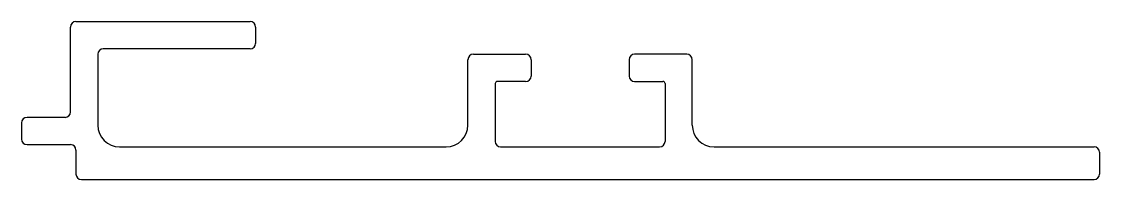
# Model space of a CAD drawing. Extents: x 2320.3 to 2419.3, y 1496.2 to 1510.7.
import ezdxf

# ---------------------------------------------------------------- set-up
doc = ezdxf.new("R2010")
doc.units = 0
doc.layers.get('0').update_dxf_attribs({"linetype": 'CONTINUOUS'})

msp = doc.modelspace()

# ---------------------------------------------------------------- linework, layer by layer
for p, q in [((2324.83, 1502.437), (2324.83, 1510.237)), ((2325.33, 1510.737), (2341.33, 1510.737)), ((2341.83, 1510.237), (2341.83, 1508.737)), ((2341.33, 1508.237), (2327.83, 1508.237)), ((2327.33, 1507.737), (2327.33, 1501.237)), ((2361.33, 1501.237), (2361.33, 1507.237)), ((2361.83, 1507.737), (2366.63, 1507.737)), ((2367.13, 1507.237), (2367.13, 1505.737)), ((2376.13, 1507.237), (2376.13, 1505.737)), ((2381.43, 1507.737), (2376.63, 1507.737)), ((2381.93, 1501.237), (2381.93, 1507.237)), ((2363.83, 1505.037), (2363.83, 1499.737)), ((2366.63, 1505.237), (2364.03, 1505.237)), ((2376.63, 1505.237), (2379.23, 1505.237)), ((2379.43, 1505.037), (2379.43, 1499.737)), ((2324.33, 1501.937), (2320.83, 1501.937)), ((2320.33, 1501.437), (2320.33, 1499.937)), ((2320.83, 1499.437), (2324.83, 1499.437)), ((2325.33, 1498.937), (2325.33, 1496.737)), ((2329.33, 1499.237), (2359.33, 1499.237)), ((2364.33, 1499.237), (2378.93, 1499.237)), ((2383.93, 1499.237), (2418.83, 1499.237)), ((2419.33, 1498.737), (2419.33, 1496.737)), ((2325.83, 1496.237), (2418.83, 1496.237))]:
    msp.add_line(p, q)
for centre, radius, start, end in [((2325.33, 1510.237), 0.5, 90, 180), ((2341.33, 1510.237), 0.5, 0, 90), ((2327.83, 1507.737), 0.5, 90, 180), ((2341.33, 1508.737), 0.5, 270, 0), ((2361.83, 1507.237), 0.5, 90, 180), ((2366.63, 1507.237), 0.5, 0, 90), ((2376.63, 1507.237), 0.5, 90, 180), ((2381.43, 1507.237), 0.5, 0, 90), ((2364.03, 1505.037), 0.2, 90, 180), ((2366.63, 1505.737), 0.5, 270, 0), ((2376.63, 1505.737), 0.5, 180, 270), ((2379.23, 1505.037), 0.2, 0, 90), ((2320.83, 1501.437), 0.5, 90, 180), ((2324.33, 1502.437), 0.5, 270, 360), ((2329.33, 1501.237), 2, 180, 270), ((2359.33, 1501.237), 2, 270, 0), ((2383.93, 1501.237), 2, 180, 270), ((2320.83, 1499.937), 0.5, 180, 270), ((2324.83, 1498.937), 0.5, 0, 90), ((2364.33, 1499.737), 0.5, 180, 270), ((2378.93, 1499.737), 0.5, 270, 360), ((2418.83, 1498.737), 0.5, 0, 90), ((2325.83, 1496.737), 0.5, 180, 270), ((2418.83, 1496.737), 0.5, 270, 0)]:
    msp.add_arc(centre, radius, start, end)

doc.saveas('drawing.dxf')
